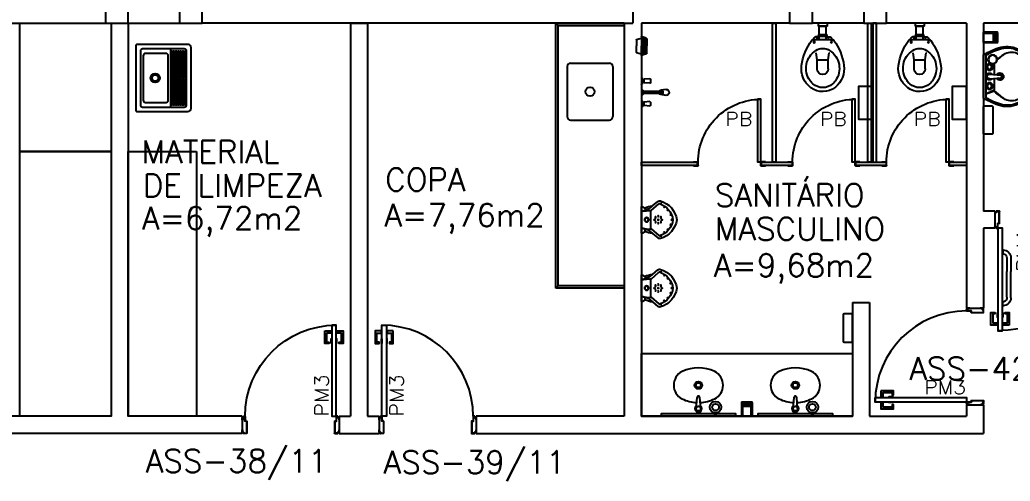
# Model space of a CAD drawing. Header units: millimetres. Extents: x 2046 to 2564, y 885 to 1120.
# Drawn here: x 2264.11 to 2272.79, y 933.68 to 937.73 of the extents above; entities that cross this region are included whole.
import ezdxf

# ---------------------------------------------------------------- set-up
doc = ezdxf.new("R2010")
doc.units = ezdxf.units.MM
doc.header["$LTSCALE"] = 10
for name, color, linetype in [('AR-ALV', 2, 'Continuous'), ('AR-BANCADAS', 1, 'Continuous'), ('AR-DIVISÓRIAS', 2, 'Continuous'), ('AR-ESTC', 3, 'Continuous'), ('AR-LOUCAS', 1, 'Continuous'), ('AR-LOUÇAS', 1, 'Continuous'), ('AR-PEITORIL', 1, 'Continuous'), ('AR-PORTA', 1, 'Continuous'), ('BC- VISTA', 1, 'Continuous'), ('BC-CUBA', 1, 'Continuous'), ('BGR- VISTA', 12, 'Continuous'), ('coz1', 1, 'Continuous'), ('COZ2', 1, 'Continuous'), ('DT-ESQ-PERFIL U-C', 2, 'Continuous'), ('DV- VISTA', 2, 'Continuous'), ('DV-TEXTO', 2, 'Continuous'), ('ENDEREÇO', 2, 'Continuous'), ('maçaneta', 1, 'Continuous'), ('mov', 1, 'Continuous'), ('PM-PERFIL U-C', 2, 'Continuous'), ('PM-PUXADOR-V', 1, 'Continuous'), ('PM-TXT', 2, 'Continuous'), ('pm1', 2, 'Continuous'), ('pm2', 1, 'Continuous'), ('TEXTO', 2, 'Continuous'), ('WC1', 1, 'Continuous'), ('WC2', 1, 'Continuous'), ('WC3', 1, 'Continuous'), ('Área', 2, 'Continuous')]:
    doc.layers.add(name, color=color, linetype=linetype)
doc.styles.add('S12', font='simplex.shx', dxfattribs={"width": 1.1, "height": 0.12})
doc.styles.add('UNB-100', font='simplex.shx', dxfattribs={"height": 0.2})
doc.styles.add('UNB1-100', font='simplex.shx', dxfattribs={"height": 0.2})

# ---------------------------------------------------------------- blocks, each defined once
blk = doc.blocks.new('TLHR-01p')
at = {"layer": 'WC1'}
blk.add_lwpolyline([(-0.117, 0.08), (0.117, 0.08, -0.414214), (0.125, 0.072), (0.125, 0.008, -0.414214), (0.117, 0), (-0.117, 0, -0.414214), (-0.125, 0.008), (-0.125, 0.072, -0.414214)], format="xyb", close=True, dxfattribs=at)
blk = doc.blocks.new('DV4')
at = {"layer": 'DV- VISTA'}
blk.add_lwpolyline([(0.03, 0), (0.03, -1.22), (0, -1.22), (0, 0)], close=True, dxfattribs=at)
at = {"layer": 'DV-TEXTO', "style": 'S12'}
for tag, p, flags in [('ACABAMENTO', (0.3815, -0.3084), 3), ('CANTONEIRA', (0.5815, -0.3084), 3), ('DIVISÓRIA', (-0.0185, -0.3084), 2), ('TAMANHO', (0.1815, -0.3084), 3)]:
    blk.add_attdef(tag, p, '', height=0.12, rotation=90, dxfattribs=dict(at, flags=flags))
blk = doc.blocks.new('SBNT-01p')
at = {"layer": 'WC1', "linetype": 'Continuous', "ltscale": 2.5}
for p, q in [((-0.0581, 0.0418), (-0.0694, 0.0022)), ((-0.0552, 0.044), (0, 0.044)), ((0.0552, 0.044), (0, 0.044)), ((0.0581, 0.0418), (0.0694, 0.0022)), ((-0.0851, -0.006), (-0.0851, -0.004)), ((-0.0811, 0), (-0.0723, 0)), ((-0.0791, -0.012), (0, -0.012)), ((-0.0684, -0.043), (-0.0777, -0.016)), ((-0.0723, 0), (0, 0)), ((-0.0682, -0.0311), (-0.0674, -0.0415)), ((-0.0628, -0.047), (0, -0.047)), ((-0.0607, -0.026), (0, -0.026)), ((0.0723, 0), (0, 0)), ((0.0791, -0.012), (0, -0.012)), ((0.0607, -0.026), (0, -0.026)), ((0.0628, -0.047), (0, -0.047)), ((0.0682, -0.0311), (0.0674, -0.0415)), ((0.0684, -0.043), (0.0777, -0.016)), ((0.0811, 0), (0.0723, 0)), ((0.0851, -0.006), (0.0851, -0.004))]:
    blk.add_line(p, q, dxfattribs=at)
for centre, radius, start, end in [((-0.081, -0.004), 0.00401, 90.14277, 180), ((-0.0723, 0.003), 0.00299, 269.90052, 344.09249), ((-0.0552, 0.041), 0.00301, 90.15512, 164.14809), ((0.0552, 0.041), 0.00301, 15.80184, 89.84353), ((0.0723, 0.003), 0.003, 195.95719, 270.10081), ((-0.0791, -0.006), 0.006, 178.18283, 270.06494), ((-0.0853, -0.0186), 0.008, 19.03324, 63.68855), ((-0.0628, -0.041), 0.00599, 198.91508, 270.04577), ((-0.0642, -0.0307), 0.004, 111.84648, 186.44163), ((-0.0614, -0.041), 0.006, 184.23444, 269.97999), ((-0.0607, -0.0395), 0.0135, 90.13804, 111.90153), ((0.0607, -0.0395), 0.0135, 68.22346, 89.96981), ((0.0614, -0.041), 0.006, 270.01994, 355.70054), ((0.0628, -0.041), 0.00599, 269.95051, 341.05876), ((0.0642, -0.0307), 0.004, 353.51216, 68.14317), ((0.0853, -0.0186), 0.008, 116.31925, 161.03931), ((0.0791, -0.006), 0.006, 269.93506, 1.81717), ((0.081, -0.004), 0.00401, 360, 89.85364)]:
    blk.add_arc(centre, radius, start, end, dxfattribs=at)
at = {"layer": 'WC2', "linetype": 'Continuous', "ltscale": 2.5}
for centre, radius, start, end in [((-0.056, -0.093), 0.05, 76.49719, 101.99206), ((-0.042, -0.0348), 0.00987, 256.36803, 283.73428), ((-0.028, -0.093), 0.05, 76.49729, 103.48195), ((-0.014, -0.0348), 0.00987, 256.36803, 283.73428), ((0.0001, -0.0935), 0.0506, 90.16045, 103.50852), ((-0.0001, -0.0935), 0.0506, 76.53389, 89.88023), ((0.014, -0.0348), 0.00987, 256.36803, 283.73428), ((0.028, -0.093), 0.05, 76.49729, 103.48195), ((0.042, -0.0348), 0.00987, 256.36803, 283.73428), ((0.056, -0.0931), 0.0501, 77.87599, 103.46124)]:
    blk.add_arc(centre, radius, start, end, dxfattribs=at)
blk = doc.blocks.new('PPLR-01p')
at = {"layer": 'WC1'}
blk.add_lwpolyline([(-0.1435, 0.126), (0.1435, 0.126), (0.1435, 0), (-0.1435, 0), (-0.1435, 0.126)], dxfattribs=at)
blk = doc.blocks.new('SBSPRAY-P')
at = {"layer": 'WC1'}
for p, q in [((-0.0444, 0), (0.0444, 0)), ((-0.0469, -0.122), (-0.0469, -0.0025)), ((-0.0376, -0.0025), (-0.0376, -0.122)), ((-0.0376, -0.0861), (0.0376, -0.0861)), ((0.0376, -0.122), (0.0376, -0.0025)), ((0.0376, -0.0025), (0.0376, -0.122)), ((0.0469, -0.122), (0.0469, -0.0025)), ((-0.0444, -0.1245), (0.0444, -0.1245))]:
    blk.add_line(p, q, dxfattribs=at)
for centre, start, end in [((-0.0444, -0.0025), 90, 180), ((0.0444, -0.0025), 0, 90), ((-0.0351, -0.0025), 90, 180), ((0.0351, -0.0025), 0, 90), ((-0.0444, -0.122), 180, 270), ((-0.0351, -0.122), 180, 270), ((0.0351, -0.122), 270, 360), ((0.0444, -0.122), 270, 0)]:
    blk.add_arc(centre, 0.0025, start, end, dxfattribs=at)
at = {"layer": 'WC2'}
for p, q in [((-0.0247, -0.1245), (-0.0247, -0.0861)), ((-0.0096, -0.1161), (-0.0096, -0.0861)), ((0.0096, -0.1161), (0.0096, -0.0861)), ((0.0247, -0.1245), (0.0247, -0.0861)), ((-0.0096, -0.1161), (0.0096, -0.1161))]:
    blk.add_line(p, q, dxfattribs=at)
blk = doc.blocks.new('tq-01p')
at = {"layer": 'coz1'}
blk.add_lwpolyline([(-0.265, -0.485), (0.265, -0.485, 0.414214), (0.295, -0.455), (0.295, -0.01, 0.414214), (0.285, 0), (-0.285, 0, 0.414214), (-0.295, -0.01), (-0.295, -0.455, 0.414214)], format="xyb", close=True, dxfattribs=at)
for points in [[(0.255, -0.2769), (0.255, -0.06, 0.414214), (0.235, -0.04), (-0.235, -0.04, 0.414214), (-0.255, -0.06), (-0.255, -0.2769)], [(-0.255, -0.2784), (-0.255, -0.2965, 0.414214), (-0.245, -0.3065), (-0.2325, -0.3065), (0.231, -0.3065), (0.245, -0.3065, 0.414214), (0.255, -0.2965), (0.255, -0.2784)]]:
    blk.add_lwpolyline(points, format="xyb", dxfattribs=at)
blk.add_circle((0, -0.17), 0.04, dxfattribs=at)
at = {"layer": 'COZ2'}
for p, q in [((-0.2355, -0.3095), (-0.2355, -0.3175)), ((-0.2325, -0.3205), (-0.009, -0.3205)), ((-0.006, -0.3175), (-0.006, -0.3095)), ((0.0045, -0.3095), (0.0045, -0.3175)), ((0.234, -0.3175), (0.234, -0.3095))]:
    blk.add_line(p, q, dxfattribs=at)
for points in [[(-0.195, -0.285), (0.195, -0.285, 0.414214), (0.215, -0.265), (0.215, -0.085, 0.414214), (0.195, -0.065), (-0.195, -0.065, 0.414214), (-0.215, -0.085), (-0.215, -0.265, 0.414214)], [(-0.2325, -0.3405), (-0.009, -0.3405, 0.414214), (-0.006, -0.3375), (-0.006, -0.3295, 0.414214), (-0.009, -0.3265), (-0.2325, -0.3265, 0.414214), (-0.2355, -0.3295), (-0.2355, -0.3375, 0.414214)], [(-0.2325, -0.3605), (-0.009, -0.3605, 0.414214), (-0.006, -0.3575), (-0.006, -0.3495, 0.414214), (-0.009, -0.3465), (-0.2325, -0.3465, 0.414214), (-0.2355, -0.3495), (-0.2355, -0.3575, 0.414214)], [(0.0075, -0.3405), (0.231, -0.3405, 0.414214), (0.234, -0.3375), (0.234, -0.3295, 0.414214), (0.231, -0.3265), (0.0075, -0.3265, 0.414214), (0.0045, -0.3295), (0.0045, -0.3375, 0.414214)], [(0.0075, -0.3605), (0.231, -0.3605, 0.414214), (0.234, -0.3575), (0.234, -0.3495, 0.414214), (0.231, -0.3465), (0.0075, -0.3465, 0.414214), (0.0045, -0.3495), (0.0045, -0.3575, 0.414214)], [(-0.2325, -0.3805), (-0.009, -0.3805, 0.414214), (-0.006, -0.3775), (-0.006, -0.3695, 0.414214), (-0.009, -0.3665), (-0.2325, -0.3665, 0.414214), (-0.2355, -0.3695), (-0.2355, -0.3775, 0.414214)], [(-0.2325, -0.4005), (-0.009, -0.4005, 0.414214), (-0.006, -0.3975), (-0.006, -0.3895, 0.414214), (-0.009, -0.3865), (-0.2325, -0.3865, 0.414214), (-0.2355, -0.3895), (-0.2355, -0.3975, 0.414214)], [(-0.2325, -0.4205), (-0.009, -0.4205, 0.414214), (-0.006, -0.4175), (-0.006, -0.4095, 0.414214), (-0.009, -0.4065), (-0.2325, -0.4065, 0.414214), (-0.2355, -0.4095), (-0.2355, -0.4175, 0.414214)], [(-0.2325, -0.4405), (-0.009, -0.4405, 0.414214), (-0.006, -0.4375), (-0.006, -0.4295, 0.414214), (-0.009, -0.4265), (-0.2325, -0.4265, 0.414214), (-0.2355, -0.4295), (-0.2355, -0.4375, 0.414214)], [(0.0075, -0.3805), (0.231, -0.3805, 0.414214), (0.234, -0.3775), (0.234, -0.3695, 0.414214), (0.231, -0.3665), (0.0075, -0.3665, 0.414214), (0.0045, -0.3695), (0.0045, -0.3775, 0.414214)], [(0.0075, -0.4005), (0.231, -0.4005, 0.414214), (0.234, -0.3975), (0.234, -0.3895, 0.414214), (0.231, -0.3865), (0.0075, -0.3865, 0.414214), (0.0045, -0.3895), (0.0045, -0.3975, 0.414214)], [(0.0075, -0.4205), (0.231, -0.4205, 0.414214), (0.234, -0.4175), (0.234, -0.4095, 0.414214), (0.231, -0.4065), (0.0075, -0.4065, 0.414214), (0.0045, -0.4095), (0.0045, -0.4175, 0.414214)], [(0.0075, -0.4405), (0.231, -0.4405, 0.414214), (0.234, -0.4375), (0.234, -0.4295, 0.414214), (0.231, -0.4265), (0.0075, -0.4265, 0.414214), (0.0045, -0.4295), (0.0045, -0.4375, 0.414214)]]:
    blk.add_lwpolyline(points, format="xyb", close=True, dxfattribs=at)
for points in [[(-0.255, -0.305), (-0.255, -0.425, 0.414214), (-0.235, -0.445)], [(-0.235, -0.445), (0.235, -0.445, 0.414214), (0.255, -0.425), (0.255, -0.305, 0.414214)]]:
    blk.add_lwpolyline(points, format="xyb", dxfattribs=at)
blk.add_lwpolyline([(0.0075, -0.3205), (0.231, -0.3205)], dxfattribs=at)
blk.add_circle((0, -0.17), 0.028, dxfattribs=at)
for centre, start, end in [((-0.2325, -0.3095), 90, 180), ((-0.2325, -0.3175), 180, 270), ((-0.009, -0.3095), 0, 90), ((-0.009, -0.3175), 270, 0), ((0.0075, -0.3095), 90, 180), ((0.0075, -0.3175), 180, 270), ((0.231, -0.3095), 0, 90), ((0.231, -0.3175), 270, 0)]:
    blk.add_arc(centre, 0.003, start, end, dxfattribs=at)
blk = doc.blocks.new('MCTR-01p')
at = {"layer": 'WC1'}
for p, q in [((0.1134, 0), (-0.1134, 0)), ((-0.1169, -0.006), (-0.1028, -0.0318)), ((0.1169, -0.006), (0.1028, -0.0318)), ((-0.1209, -0.0973), (-0.16, -0.1436)), ((0.1209, -0.0973), (0.16, -0.1436))]:
    blk.add_line(p, q, dxfattribs=at)
blk.add_circle((0, -0.0459), 0.019, dxfattribs=at)
for centre, radius, start, end in [((-0.1134, -0.004), 0.00402, 90, 208.69931), ((0.1134, -0.004), 0.00402, 331.30069, 90), ((0.0514, -0.1098), 0.1728, 153.16672, 175.85534), ((-0.0514, -0.1098), 0.1728, 4.14466, 26.83328), ((-0.1408, -0.1598), 0.0251, 139.851, 195.77049), ((0.027, -0.1124), 0.1994, 195.77049, 262.23104), ((-0.027, -0.1124), 0.1994, 277.76896, 344.22951), ((0.1408, -0.1598), 0.0251, 344.22951, 40.149)]:
    blk.add_arc(centre, radius, start, end, dxfattribs=at)
at = {"layer": 'WC2'}
for p, q in [((-0.0801, -0.0849), (-0.1388, -0.1544)), ((-0.0929, -0.0641), (-0.1209, -0.0973)), ((-0.1028, -0.0318), (-0.083, -0.0318)), ((-0.0952, -0.0668), (-0.0769, -0.0144)), ((-0.0769, -0.0144), (-0.0814, -0.0774)), ((0.0773, -0.0817), (-0.0773, -0.0817)), ((0.0769, -0.0144), (0.0814, -0.0774)), ((0.0952, -0.0668), (0.0769, -0.0144)), ((0.0801, -0.0849), (0.1388, -0.1544)), ((0.1028, -0.0318), (0.083, -0.0318)), ((0.0929, -0.0641), (0.1209, -0.0973))]:
    blk.add_line(p, q, dxfattribs=at)
for centre, radius in [((0, -0.0459), 0.0162), ((-0.0307, -0.1466), 0.00453), ((-0.0216, -0.1233), 0.00453), ((-0.0216, -0.17), 0.00453), ((0.0216, -0.1233), 0.00453), ((0.0216, -0.17), 0.00453), ((0.0307, -0.1466), 0.00453), ((-0.1131, -0.1987), 0.00453), ((-0.0873, -0.2281), 0.00453), ((-0.0453, -0.2549), 0.00453), ((0.0453, -0.2549), 0.00453), ((0.0873, -0.2281), 0.00453), ((0.1131, -0.1987), 0.00453)]:
    blk.add_circle(centre, radius, dxfattribs=at)
for centre, radius, start, end in [((-0.0573, -0.018), 0.02, 115.52037, 169.58171), ((0.0573, -0.018), 0.02, 10.41829, 64.47963), ((-0.1424, -0.0223), 0.0647, 319.851, 355.98459), ((-0.0773, -0.0776), 0.00402, 175.98459, 270), ((-0.0719, -0.0937), 0.012, 89.35808, 133.3239), ((0.0719, -0.0937), 0.012, 46.6761, 90.64192), ((0.0773, -0.0776), 0.00402, 270, 4.01541), ((0.1424, -0.0223), 0.0647, 184.01541, 220.149), ((-0.1204, -0.1699), 0.024, 139.851, 200.63237), ((0.024, -0.1042), 0.1746, 198.27233, 262.11406), ((0, -0.1142), 0.00453, 90, 270), ((0, -0.1466), 0.00453, 90, 270), ((0, -0.1142), 0.00453, 270, 90), ((0, -0.1466), 0.00453, 270, 90), ((-0.024, -0.1042), 0.1746, 277.88594, 341.72767), ((0.1204, -0.1699), 0.024, 339.36763, 40.149), ((0, -0.1791), 0.00453, 90, 270), ((0, -0.1791), 0.00453, 270, 90), ((0.0001, -0.2664), 0.00453, 91.78316, 268.21684), ((-0.0001, -0.2664), 0.00453, 271.78316, 88.21684)]:
    blk.add_arc(centre, radius, start, end, dxfattribs=at)
blk = doc.blocks.new('LVTR-01P')
at = {"layer": 'WC1'}
for centre, radius, start, end in [((0.2424, -0.2861), 0.5176, 146.45009, 164.88853), ((-0.2424, -0.2861), 0.5176, 15.11147, 33.54991), ((-0.0544, -0.2059), 0.2102, 164.88853, 261.87462), ((0.0544, -0.2059), 0.2102, 278.12538, 15.11147), ((0, 0.175), 0.595, 261.87462, 270), ((0, 0.175), 0.595, 270, 278.12538)]:
    blk.add_arc(centre, radius, start, end, dxfattribs=at)
at = {"layer": 'WC2'}
for p, q in [((0.189, 0), (-0.189, 0)), ((-0.1869, -0.02), (0.1869, -0.02)), ((-0.0199, -0.0561), (-0.0119, -0.1511)), ((0.0195, -0.0561), (0.0115, -0.1511)), ((-0.112, -0.0924), (-0.0168, -0.0924)), ((0.0165, -0.0924), (0.1161, -0.0924))]:
    blk.add_line(p, q, dxfattribs=at)
for centre, radius in [((-0.15, -0.08), 0.04), ((-0.084, -0.0525), 0.02), ((0.084, -0.0525), 0.02)]:
    blk.add_circle(centre, radius, dxfattribs=at)
for centre, radius, start, end in [((-0.0002, -0.0527), 0.02, 350.37518, 189.62482), ((-0.0909, -0.2449), 0.1233, 139.44029, 252.413), ((4.9199, -4.5336), 6.7189, 138.93408, 139.44029), ((-0.0002, -0.1501), 0.0118, 184.81241, 355.18759), ((0.1161, -0.105), 0.0126, 41.32768, 90), ((-4.9199, -4.5336), 6.7189, 40.55971, 41.32768), ((0.0909, -0.2449), 0.1233, 287.587, 40.55971), ((0, 0.042), 0.4242, 252.413, 270), ((0, 0.042), 0.4242, 270, 287.587)]:
    blk.add_arc(centre, radius, start, end, dxfattribs=at)
at = {"layer": 'WC3'}
for p, q in [((-0.152, -0.02), (-0.152, -0.0401)), ((-0.148, -0.02), (-0.148, -0.0401)), ((-0.148, -0.0276), (-0.1415, -0.0409)), ((-0.148, -0.0335), (-0.1456, -0.0402)), ((0.1518, -0.02), (0.1161, -0.0924)), ((0.1528, -0.02), (0.1256, -0.0967))]:
    blk.add_line(p, q, dxfattribs=at)
for centre, radius in [((-0.15, -0.08), 0.037), ((-0.084, -0.0525), 0.03), ((0.084, -0.0525), 0.03)]:
    blk.add_circle(centre, radius, dxfattribs=at)
for centre, radius, start, end in [((0.2424, -0.2861), 0.505, 148.20722, 165.28172), ((0, -0.0525), 0.03, 308.80431, 231.19569), ((-0.2424, -0.2861), 0.505, 14.71828, 31.79278), ((-0.0531, -0.2084), 0.1995, 165.28172, 262.11494), ((5.2813, -4.0721), 6.7189, 143.96959, 144.44029), ((0, -0.1449), 0.0315, 117.94879, 62.76724), ((0, -0.1449), 0.021, 130.92554, 50.29094), ((0.0531, -0.2084), 0.1995, 277.88506, 14.71828), ((0.1319, -0.1152), 0.0137, 36.16525, 98.27106), ((-5.2813, -4.0721), 6.7189, 35.55971, 36.16525), ((0, 0.175), 0.5866, 262.11494, 270), ((0, 0.175), 0.5866, 270, 277.88506)]:
    blk.add_arc(centre, radius, start, end, dxfattribs=at)
blk = doc.blocks.new('CHVR-01P')
at = {"layer": 'WC1'}
for p, q in [((-0.08, 0.114), (-0.08, 0.086)), ((-0.074, 0.12), (-0.0254, 0.1155)), ((-0.02, 0.1096), (-0.0176, 0.1096)), ((-0.02, 0.0904), (-0.0176, 0.0904)), ((-0.0139, 0.1119), (-0.0077, 0.1257)), ((-0.0139, 0.0881), (-0.0077, 0.0743)), ((-0.0015, 0.129), (-0.0052, 0.1279)), ((-0.2165, 0.0264), (-0.1704, 0.0189)), ((-0.1704, 0.0088), (-0.1537, 0.0088)), ((-0.1537, 0.0088), (-0.0176, 0.0088)), ((-0.074, 0.08), (-0.0254, 0.0845)), ((-0.0176, 0.0088), (-0.0133, 0.0174)), ((-0.0131, 0.0178), (-0.0132, 0.0176)), ((-0.0126, 0.0182), (-0.0088, 0.0206)), ((-0.0088, 0.0222), (-0.0088, 0.0206)), ((-0.0068, 0.0242), (0, 0.0242)), ((-0.0015, 0.071), (-0.0052, 0.0721)), ((-0.2165, -0.0264), (-0.1704, -0.0189)), ((-0.1704, -0.0088), (-0.1537, -0.0088)), ((-0.1537, -0.0088), (-0.0176, -0.0088)), ((-0.08, -0.086), (-0.08, -0.114)), ((-0.074, -0.08), (-0.0254, -0.0845)), ((-0.0176, -0.0088), (-0.0133, -0.0174)), ((-0.0139, -0.0881), (-0.0077, -0.0743)), ((-0.0131, -0.0178), (-0.0132, -0.0176)), ((-0.0126, -0.0182), (-0.0088, -0.0206)), ((-0.0088, -0.0206), (-0.0088, -0.0222)), ((-0.0068, -0.0242), (0, -0.0242)), ((-0.0015, -0.071), (-0.0052, -0.0721)), ((-0.074, -0.12), (-0.0254, -0.1155)), ((-0.02, -0.0904), (-0.0176, -0.0904)), ((-0.02, -0.1096), (-0.0176, -0.1096)), ((-0.0139, -0.1119), (-0.0077, -0.1257)), ((-0.0015, -0.129), (-0.0052, -0.1279))]:
    blk.add_line(p, q, dxfattribs=at)
for centre, radius, start, end in [((-0.074, 0.114), 0.006, 90, 180), ((-0.026, 0.1096), 0.006, 0, 84.40066), ((-0.026, 0.0904), 0.006, 275.59934, 0), ((-0.0176, 0.1136), 0.004, 270, 335.61273), ((-0.0176, 0.0864), 0.004, 24.38727, 90), ((-0.004, 0.1241), 0.004, 107.53034, 155.61273), ((-0.001, 0.1282), 0.001, 0, 122.00538), ((-0.2165, 0), 0.0264, 90, 270), ((-0.1704, 0), 0.0189, 90, 270), ((-0.1704, 0), 0.0088, 90, 270), ((-0.1704, 0), 0.0189, 27.71775, 90), ((-0.074, 0.086), 0.006, 180, 270), ((-0.0115, 0.0165), 0.002, 122.78059, 153.43495), ((-0.0068, 0.0222), 0.002, 90, 180), ((-0.004, 0.0759), 0.004, 204.38727, 252.46966), ((-0.001, 0.0718), 0.001, 237.99462, 0), ((0, 0.07), 0.000002, 180, 270), ((-0.1704, 0), 0.0189, 270, 332.28225), ((-0.074, -0.086), 0.006, 90, 180), ((-0.026, -0.0904), 0.006, 0, 84.40066), ((-0.0115, -0.0165), 0.002, 206.56505, 237.21941), ((-0.0068, -0.0222), 0.002, 180, 270), ((-0.004, -0.0759), 0.004, 107.53034, 155.61273), ((-0.001, -0.0718), 0.001, 0, 122.00538), ((-0.074, -0.114), 0.006, 180, 270), ((-0.026, -0.1096), 0.006, 275.59934, 0), ((-0.0176, -0.0864), 0.004, 270, 335.61273), ((-0.0176, -0.1136), 0.004, 24.38727, 90), ((-0.004, -0.1241), 0.004, 204.38727, 252.46966), ((-0.001, -0.1282), 0.001, 237.99462, 0), ((0, -0.13), 0.000002, 180, 270)]:
    blk.add_arc(centre, radius, start, end, dxfattribs=at)
at = {"layer": 'WC2'}
for p, q in [((-0.02, 0.1096), (-0.02, 0.0904)), ((-0.0077, 0.1257), (-0.0077, 0.0743)), ((-0.0176, 0.0088), (-0.0176, -0.0088)), ((-0.0077, -0.0743), (-0.0077, -0.1257)), ((-0.02, -0.0904), (-0.02, -0.1096))]:
    blk.add_line(p, q, dxfattribs=at)
for centre, radius, start, end in [((-0.1704, 0), 0.0132, 41.81031, 318.18969), ((-0.1031, 0), 0.0088, 90, 270)]:
    blk.add_arc(centre, radius, start, end, dxfattribs=at)
blk = doc.blocks.new('BCP09')
at = {"layer": 'BC- VISTA'}
blk.add_lwpolyline([(0.8, 0), (0.8, -1.125), (0, -1.125), (0, 0)], close=True, dxfattribs=at)
blk = doc.blocks.new('BCP17')
at = {"layer": 'BC- VISTA'}
blk.add_lwpolyline([(0.8, 0), (0.8, -2.325), (0, -2.325), (0, 0)], close=True, dxfattribs=at)
blk = doc.blocks.new('CUBAbnc-01P')
at = {"layer": 'coz1'}
for p, q in [((-0.25, -0.4705), (-0.25, -0.1305)), ((-0.22, -0.1005), (0.22, -0.1005)), ((0.25, -0.4705), (0.25, -0.1305)), ((-0.22, -0.5005), (0.22, -0.5005))]:
    blk.add_line(p, q, dxfattribs=at)
blk.add_circle((0, -0.3005), 0.04, dxfattribs=at)
for centre, start, end in [((-0.22, -0.1305), 90, 180), ((0.22, -0.1305), 0, 90), ((-0.22, -0.4705), 180, 270), ((0.22, -0.4705), 270, 0)]:
    blk.add_arc(centre, 0.03, start, end, dxfattribs=at)
blk = doc.blocks.new('BGR3')
at = {"layer": 'BGR- VISTA'}
for p, q in [((0, 2.305), (0.58, 2.305)), ((0.58, 2.305), (0.6, 2.325)), ((0.58, 2.305), (0.58, 0.02)), ((0.58, 0.02), (0, 0.02)), ((0.6, 0), (0.58, 0.02))]:
    blk.add_line(p, q, dxfattribs=at)
blk.add_lwpolyline([(0.6, 2.325), (0.6, 0), (0, 0), (0, 2.325)], close=True, dxfattribs=at)
at = {"layer": 'BC-CUBA', "rotation": 89.99999999999999}
blk.add_blockref('CUBAbnc-01P', (0, 0.6), dxfattribs=at)
blk = doc.blocks.new('BGR4')
at = {"layer": 'BC- VISTA'}
blk.add_lwpolyline([(0, 2.325), (0, 0), (-0.6, 0), (-0.6, 2.325)], close=True, dxfattribs=at)
blk = doc.blocks.new('CUBA-01P')
at = {"layer": 'WC1'}
blk.add_circle((-0.15, -0.08), 0.05, dxfattribs=at)
for centre, radius, start, end in [((-0.0831, -0.273), 0.1336, 116.40535, 243.59465), ((0, -0.4404), 0.3205, 92.82256, 116.40535), ((0, -0.4404), 0.3205, 63.59465, 87.24236), ((0.0831, -0.273), 0.1336, 296.40535, 63.59465), ((0, -0.1056), 0.3205, 243.59465, 296.40535)]:
    blk.add_arc(centre, radius, start, end, dxfattribs=at)
at = {"layer": 'WC2'}
for p, q in [((-0.1548, 0), (-0.1548, -0.0303)), ((-0.1448, 0), (-0.1448, -0.0303)), ((-0.02, -0.068), (-0.0118, -0.1652)), ((0.02, -0.068), (0.0118, -0.1652))]:
    blk.add_line(p, q, dxfattribs=at)
for centre, radius in [((-0.15, -0.08), 0.03), ((0, -0.068), 0.02), ((0, -0.273), 0.033), ((0, -0.273), 0.0212)]:
    blk.add_circle(centre, radius, dxfattribs=at)
for centre, radius, start, end in [((0.0002, -0.0678), 0.03, 306.40129, 232.67059), ((0.0002, -0.1652), 0.012, 180, 10.12053)]:
    blk.add_arc(centre, radius, start, end, dxfattribs=at)
blk = doc.blocks.new('BGR2')
at = {"layer": 'BGR- VISTA'}
blk.add_lwpolyline([(0, 0.55), (1.85, 0.55), (1.85, 0), (0, 0)], close=True, dxfattribs=at)
at = {"layer": 'BC-CUBA', "rotation": 180}
for p in [(0.5, 0), (1.35, 0)]:
    blk.add_blockref('CUBA-01P', p, dxfattribs=at)
blk = doc.blocks.new('DV3')
at = {"layer": 'DV- VISTA'}
blk.add_lwpolyline([(0.03, 0), (0.03, -0.15), (0, -0.15), (0, 0)], close=True, dxfattribs=at)
at = {"layer": 'DV-TEXTO', "style": 'S12'}
for tag, p, flags in [('ACABAMENTO', (0.3798, -0.2006), 3), ('CANTONEIRA', (0.5798, -0.2006), 3), ('DIVISÓRIA', (-0.0202, -0.2006), 2), ('TAMANHO', (0.1798, -0.2006), 3)]:
    blk.add_attdef(tag, p, '', height=0.12, rotation=90, dxfattribs=dict(at, flags=flags))
blk = doc.blocks.new('DV9')
at = {"layer": 'DV- VISTA'}
blk.add_lwpolyline([(0.27, -0.03), (0, -0.03), (0, 0), (0.27, 0)], close=True, dxfattribs=at)
at = {"layer": 'DV-TEXTO', "style": 'S12'}
for tag, p, flags in [('DIVISÓRIA', (0.0161, 0.0342), 2), ('TAMANHO', (0.0161, -0.1658), 3), ('ACABAMENTO', (0.0161, -0.3658), 3), ('CANTONEIRA', (0.0161, -0.5658), 3)]:
    blk.add_attdef(tag, p, '', height=0.12, dxfattribs=dict(at, flags=flags))
blk = doc.blocks.new('DV2')
at = {"layer": 'DV- VISTA'}
blk.add_lwpolyline([(0.03, 0), (0.03, -0.49), (0, -0.49), (0, 0)], close=True, dxfattribs=at)
at = {"layer": 'DV-TEXTO', "style": 'S12'}
for tag, p, flags in [('ACABAMENTO', (0.5766, -0.4766), 3), ('CANTONEIRA', (0.7766, -0.4766), 3), ('DIVISÓRIA', (0.1766, -0.4766), 2), ('TAMANHO', (0.3766, -0.4766), 3)]:
    blk.add_attdef(tag, p, '', height=0.12, rotation=90, dxfattribs=dict(at, flags=flags))
blk = doc.blocks.new('pb55-gr-01p')
at = {"layer": 'mov'}
blk.add_arc((0.0015, 0.0172), 0.55, 359.7335, 90, dxfattribs=at)
at = {"layer": 'pm1'}
blk.add_lwpolyline([(0.0315, 0.5673), (0.0315, 0.0172), (0.0015, 0.0172), (0.0015, 0.5673)], close=True, dxfattribs=at)
at = {"layer": 'pm2'}
for p, q in [((-0.0385, 0.0172), (-0.0008, 0.0172)), ((-0.0385, 0.0158), (-0.0385, 0.0172)), ((-0.0008, 0.0158), (-0.0385, 0.0158)), ((0, 0.015), (0, -0.015)), ((0.0015, -0.0152), (0.0015, 0.015)), ((0.5515, -0.0152), (0.5515, 0.015)), ((0.553, 0.015), (0.553, -0.015)), ((0.5915, 0.0172), (0.5537, 0.0172)), ((0.5537, 0.0158), (0.5915, 0.0158)), ((0.5915, 0.0158), (0.5915, 0.0172)), ((-0.001, -0.016), (-0.0385, -0.016)), ((-0.0385, -0.0175), (-0.0385, -0.016)), ((-0.0385, -0.0175), (-0.0008, -0.0175)), ((0.5915, -0.0175), (0.5537, -0.0175)), ((0.554, -0.016), (0.5915, -0.016)), ((0.5915, -0.0175), (0.5915, -0.016))]:
    blk.add_line(p, q, dxfattribs=at)
for centre, radius, start, end in [((-0.0008, 0.015), 0.00225, 0, 90), ((-0.0008, 0.015), 0.00075, 0, 90), ((0.5537, 0.015), 0.00225, 90, 180), ((0.5537, 0.015), 0.00075, 90, 180), ((-0.001, -0.015), 0.001, 270, 0), ((-0.0008, -0.0152), 0.00225, 270, 0), ((0.5537, -0.0152), 0.00225, 180, 270), ((0.554, -0.015), 0.001, 180, 270)]:
    blk.add_arc(centre, radius, start, end, dxfattribs=at)
at = {"layer": 'PM-TXT', "style": 'S12', "width": 1.1}
blk.add_attdef('PM', (0.0929, 0.3347), '', height=0.12, dxfattribs=at)
at = {"layer": 'PM-TXT', "style": 'S12', "width": 1.1, "flags": 1}
for tag, p in [('LARGURA', (0.0929, 0.1347)), ('GRANITO', (0.0929, -0.0653)), ('VISOR', (0.0929, -0.2653)), ('FERRAGEM', (0.0929, -0.4653))]:
    blk.add_attdef(tag, p, '', height=0.12, dxfattribs=at)
blk = doc.blocks.new('BACI-01P')
at = {"layer": 'WC1'}
for p, q in [((0.146, 0.0857), (0.146, 0.0887)), ((0.1191, 0.03), (0.1139, 0.03)), ((0.1139, 0.0298), (0.1139, -0.0298)), ((0.1191, 0.03), (0.1191, 0.0624)), ((0.1191, -0.03), (0.1139, -0.03)), ((0.1191, -0.03), (0.1191, -0.0624)), ((0.146, -0.0857), (0.146, -0.0887))]:
    blk.add_line(p, q, dxfattribs=at)
for centre, radius, start, end in [((0.4364, -0.2936), 0.4837, 97.68046, 126.34544), ((0.3996, -0.0205), 0.2081, 36.88811, 97.68046), ((0.1551, 0.0887), 0.00909, 126.33581, 180), ((0.4268, 0), 0.174, 320.47667, 36.88811), ((0.1282, 0.0624), 0.00909, 126.16044, 180), ((0.4044, -0.3155), 0.4771, 122.78184, 126.16044), ((0.1282, -0.0624), 0.00909, 180, 233.83956), ((0.4044, 0.3155), 0.4771, 233.83956, 237.21816), ((0.1551, -0.0887), 0.00909, 180, 238.98254), ((0.4364, 0.2936), 0.4837, 233.75773, 262.31954), ((0.3996, 0.0205), 0.2081, 262.31954, 320.89786)]:
    blk.add_arc(centre, radius, start, end, dxfattribs=at)
at = {"layer": 'WC2'}
for p, q in [((0, 0.04), (0.023, 0.04)), ((0.025, 0.035), (0.025, 0.038)), ((0.025, -0.035), (0.025, 0.035)), ((0.025, 0.035), (0.028, 0.035)), ((0.03, -0.033), (0.03, 0.033)), ((0.1, 0.03), (0.03, 0.03)), ((0.1, 0.0298), (0.1, -0.0298)), ((0.146, -0.0857), (0.146, 0.0857)), ((0, -0.04), (0.023, -0.04)), ((0.025, -0.038), (0.025, -0.035)), ((0.025, -0.035), (0.028, -0.035)), ((0.1, -0.03), (0.03, -0.03))]:
    blk.add_line(p, q, dxfattribs=at)
for centre, radius, start, end in [((0.3966, -0.0404), 0.1866, 54.25145, 147.32014), ((0.4126, -0.0182), 0.1592, 41.32993, 54.25145), ((0.4333, 0), 0.1317, 0, 41.32993), ((0.023, 0.038), 0.002, 0, 90), ((0.028, 0.033), 0.002, 0, 90), ((0.107, 0.0298), 0.00697, 0, 180), ((0.3335, 0), 0.1117, 147.32014, 180), ((0.3335, 0), 0.1117, 180, 212.67986), ((0.4333, 0), 0.1317, 318.67007, 0), ((0.023, -0.038), 0.002, 270, 0), ((0.028, -0.033), 0.002, 270, 0), ((0.107, -0.0298), 0.00697, 180, 0), ((0.3966, 0.0404), 0.1866, 212.67986, 305.74855), ((0.4126, 0.0182), 0.1592, 305.74855, 318.67007)]:
    blk.add_arc(centre, radius, start, end, dxfattribs=at)
at = {"layer": 'WC3'}
for p, q in [((0.146, 0.0497), (0.1191, 0.0497)), ((0.146, 0.03), (0.1191, 0.03)), ((0.261, 0.0562), (0.2593, 0.0585)), ((0.3229, 0.0486), (0.261, 0.0562)), ((0.3229, 0.0486), (0.3229, -0.0486)), ((0.4015, 0.0486), (0.3229, 0.0486)), ((0.146, -0.03), (0.1191, -0.03)), ((0.146, -0.0497), (0.1191, -0.0497)), ((0.261, -0.0562), (0.2593, -0.0585)), ((0.3229, -0.0486), (0.261, -0.0562)), ((0.4015, -0.0486), (0.3229, -0.0486))]:
    blk.add_line(p, q, dxfattribs=at)
for centre in [(0.1641, 0.075), (0.1641, -0.075)]:
    blk.add_circle(centre, 0.00682, dxfattribs=at)
blk.add_arc((0.4015, 0), 0.0486, 270, 90, dxfattribs=at)
blk = doc.blocks.new('PM3')
at = {"layer": 'maçaneta'}
for points in [[(0.02, 0.825), (-0.035, 0.825), (-0.035, 0.715), (0, 0.715), (0, 0.725), (-0.02, 0.725), (-0.02, 0.8035, -0.414214), (-0.0185, 0.805), (0.02, 0.805)], [(0.125, 0.825), (0.07, 0.825), (0.07, 0.805), (0.1085, 0.805, -0.414214), (0.11, 0.8035), (0.11, 0.725), (0.09, 0.725), (0.09, 0.715), (0.125, 0.715)]]:
    blk.add_lwpolyline(points, format="xyb", close=True, dxfattribs=at)
for points in [[(0.02, 0.715), (0.02, 0.755), (0.025, 0.755), (0.025, 0.715)], [(0.07, 0.715), (0.07, 0.755), (0.065, 0.755), (0.065, 0.715)]]:
    blk.add_lwpolyline(points, close=True, dxfattribs=at)
at = {"layer": 'mov'}
blk.add_arc((0.025, 0.075), 0.8, 0, 90, dxfattribs=at)
at = {"layer": 'PM-PERFIL U-C'}
for p, q in [((0, 0.045), (0, 0.0635)), ((0.002, 0.045), (0, 0.045)), ((0.0015, 0.065), (0.01, 0.065)), ((0.002, 0.063), (0.002, 0.045)), ((0.0105, 0.063), (0.002, 0.063)), ((0.01, 0.065), (0.01, 0.0735)), ((0.0115, 0.075), (0.0235, 0.075)), ((0.012, 0.073), (0.012, 0.0645)), ((0.023, 0.073), (0.012, 0.073)), ((0.023, 0.0335), (0.023, 0.073)), ((0.038, 0.032), (0.0245, 0.032)), ((0.025, 0.0735), (0.025, 0.034)), ((0.0385, 0.034), (0.025, 0.034)), ((0.038, 0.032), (0.038, -0.073)), ((0.04, 0.0325), (0.04, -0.0735)), ((0.81, 0.0325), (0.81, -0.0735)), ((0.8115, 0.034), (0.825, 0.034)), ((0.812, 0.032), (0.8255, 0.032)), ((0.812, 0.032), (0.812, -0.073)), ((0.825, 0.0735), (0.825, 0.034)), ((0.8385, 0.075), (0.8265, 0.075)), ((0.827, 0.073), (0.838, 0.073)), ((0.827, 0.0335), (0.827, 0.073)), ((0.838, 0.073), (0.838, 0.0645)), ((0.8395, 0.063), (0.848, 0.063)), ((0.84, 0.065), (0.84, 0.0735)), ((0.8485, 0.065), (0.84, 0.065)), ((0.848, 0.063), (0.848, 0.045)), ((0.848, 0.045), (0.85, 0.045)), ((0.85, 0.045), (0.85, 0.0635)), ((0, -0.045), (0.002, -0.045)), ((0, -0.0635), (0, -0.045)), ((0.01, -0.065), (0.0015, -0.065)), ((0.002, -0.045), (0.002, -0.063)), ((0.002, -0.063), (0.0105, -0.063)), ((0.01, -0.0735), (0.01, -0.065)), ((0.0385, -0.075), (0.0115, -0.075)), ((0.012, -0.0645), (0.012, -0.073)), ((0.012, -0.073), (0.038, -0.073)), ((0.8115, -0.075), (0.8385, -0.075)), ((0.838, -0.073), (0.812, -0.073)), ((0.838, -0.0645), (0.838, -0.073)), ((0.848, -0.063), (0.8395, -0.063)), ((0.84, -0.0735), (0.84, -0.065)), ((0.84, -0.065), (0.8485, -0.065)), ((0.85, -0.045), (0.848, -0.045)), ((0.848, -0.045), (0.848, -0.063)), ((0.85, -0.0635), (0.85, -0.045))]:
    blk.add_line(p, q, dxfattribs=at)
for centre, start, end in [((0.0015, 0.0635), 90, 180), ((0.0115, 0.0735), 90, 180), ((0.0105, 0.0645), 270, 0), ((0.0245, 0.0335), 180, 270), ((0.0235, 0.0735), 360, 90), ((0.0385, 0.0325), 0, 90), ((0.8115, 0.0325), 90, 180), ((0.8265, 0.0735), 90, 180), ((0.8255, 0.0335), 270, 0), ((0.8395, 0.0645), 180, 270), ((0.8385, 0.0735), 0, 90), ((0.8485, 0.0635), 0, 90), ((0.0015, -0.0635), 180, 270), ((0.0115, -0.0735), 180, 270), ((0.0105, -0.0645), 0, 90), ((0.0385, -0.0735), 269.93864, 0), ((0.8115, -0.0735), 180, 270.06136), ((0.8395, -0.0645), 90, 180), ((0.8385, -0.0735), 270, 0), ((0.8485, -0.0635), 270, 0)]:
    blk.add_arc(centre, 0.0015, start, end, dxfattribs=at)
at = {"layer": 'pm1'}
blk.add_lwpolyline([(0.065, 0.875), (0.065, 0.075), (0.025, 0.075), (0.025, 0.875)], close=True, dxfattribs=at)
at = {"layer": 'PM-TXT', "style": 'S12', "width": 1.1}
blk.add_attdef('PM', (0.214, 0.075), '', height=0.12, rotation=90, dxfattribs=at)
blk = doc.blocks.new('marco-d')
at = {"layer": 'DT-ESQ-PERFIL U-C'}
for p, q in [((-0.0135, 0), (-0.0015, 0)), ((-0.025, -0.03), (-0.025, -0.0115)), ((-0.023, -0.03), (-0.025, -0.03)), ((-0.0235, -0.01), (-0.015, -0.01)), ((-0.0145, -0.012), (-0.023, -0.012)), ((-0.023, -0.012), (-0.023, -0.03)), ((-0.015, -0.01), (-0.015, -0.0015)), ((-0.002, -0.002), (-0.013, -0.002)), ((-0.013, -0.002), (-0.013, -0.0105)), ((-0.002, -0.0415), (-0.002, -0.002)), ((0.013, -0.043), (-0.0005, -0.043)), ((0, -0.0015), (0, -0.041)), ((0.0135, -0.041), (0, -0.041)), ((0.013, -0.043), (0.013, -0.148)), ((0.015, -0.0425), (0.015, -0.1485)), ((-0.025, -0.1385), (-0.025, -0.12)), ((-0.025, -0.12), (-0.023, -0.12)), ((-0.015, -0.14), (-0.0235, -0.14)), ((-0.023, -0.12), (-0.023, -0.138)), ((-0.023, -0.138), (-0.0145, -0.138)), ((-0.015, -0.1485), (-0.015, -0.14)), ((0.0135, -0.15), (-0.0135, -0.15)), ((-0.013, -0.1395), (-0.013, -0.148)), ((-0.013, -0.148), (0.013, -0.148))]:
    blk.add_line(p, q, dxfattribs=at)
for centre, start, end in [((-0.0135, -0.0015), 90, 180), ((-0.0015, -0.0015), 360, 90), ((-0.0235, -0.0115), 90, 180), ((-0.0145, -0.0105), 270, 0), ((-0.0005, -0.0415), 180, 270), ((0.0135, -0.0425), 0, 90), ((-0.0235, -0.1385), 180, 270), ((-0.0135, -0.1485), 180, 270), ((-0.0145, -0.1395), 0, 90), ((0.0135, -0.1485), 269.93864, 0)]:
    blk.add_arc(centre, 0.0015, start, end, dxfattribs=at)
blk = doc.blocks.new('marco-e')
at = {"layer": 'DT-ESQ-PERFIL U-C'}
for p, q in [((-0.015, -0.0425), (-0.015, -0.1485)), ((-0.0135, -0.041), (0, -0.041)), ((-0.013, -0.043), (0.0005, -0.043)), ((-0.013, -0.043), (-0.013, -0.148)), ((0, -0.0015), (0, -0.041)), ((0.0135, 0), (0.0015, 0)), ((0.002, -0.0415), (0.002, -0.002)), ((0.002, -0.002), (0.013, -0.002)), ((0.013, -0.002), (0.013, -0.0105)), ((0.0145, -0.012), (0.023, -0.012)), ((0.015, -0.01), (0.015, -0.0015)), ((0.0235, -0.01), (0.015, -0.01)), ((0.023, -0.012), (0.023, -0.03)), ((0.023, -0.03), (0.025, -0.03)), ((0.025, -0.03), (0.025, -0.0115)), ((-0.0135, -0.15), (0.0135, -0.15)), ((0.013, -0.148), (-0.013, -0.148)), ((0.013, -0.1395), (0.013, -0.148)), ((0.023, -0.138), (0.0145, -0.138)), ((0.015, -0.14), (0.0235, -0.14)), ((0.015, -0.1485), (0.015, -0.14)), ((0.025, -0.12), (0.023, -0.12)), ((0.023, -0.12), (0.023, -0.138)), ((0.025, -0.1385), (0.025, -0.12))]:
    blk.add_line(p, q, dxfattribs=at)
for centre, start, end in [((-0.0135, -0.0425), 90, 180), ((0.0015, -0.0015), 90, 180), ((0.0005, -0.0415), 270, 0), ((0.0145, -0.0105), 180, 270), ((0.0135, -0.0015), 0, 90), ((0.0235, -0.0115), 0, 90), ((-0.0135, -0.1485), 180, 270.06136), ((0.0145, -0.1395), 90, 180), ((0.0135, -0.1485), 270, 0), ((0.0235, -0.1385), 270, 0)]:
    blk.add_arc(centre, 0.0015, start, end, dxfattribs=at)
blk = doc.blocks.new('PM4')
at = {"layer": 'maçaneta'}
for points in [[(0.02, 1), (-0.035, 1), (-0.035, 0.89), (0, 0.89), (0, 0.9), (-0.02, 0.9), (-0.02, 0.9785, -0.414214), (-0.0185, 0.98), (0.02, 0.98)], [(0.125, 1), (0.07, 1), (0.07, 0.98), (0.1085, 0.98, -0.414214), (0.11, 0.9785), (0.11, 0.9), (0.09, 0.9), (0.09, 0.89), (0.125, 0.89)]]:
    blk.add_lwpolyline(points, format="xyb", close=True, dxfattribs=at)
for points in [[(0.02, 0.89), (0.02, 0.93), (0.025, 0.93), (0.025, 0.89)], [(0.07, 0.89), (0.07, 0.93), (0.065, 0.93), (0.065, 0.89)]]:
    blk.add_lwpolyline(points, close=True, dxfattribs=at)
at = {"layer": 'mov'}
blk.add_arc((0.025, 0.15), 0.9, 0, 90, dxfattribs=at)
at = {"layer": 'PM-PUXADOR-V'}
for p, q in [((0.105, 0.755), (0.105, 0.53)), ((0.14, 0.76), (0.14, 0.755)), ((0.14, 0.755), (0.14, 0.53)), ((0.105, 0.415), (0.105, 0.53)), ((0.14, 0.415), (0.14, 0.53)), ((0.105, 0.41), (0.105, 0.415)), ((0.14, 0.41), (0.14, 0.415))]:
    blk.add_line(p, q, dxfattribs=at)
for points in [[(0.065, 0.835), (0.07, 0.835), (0.07, 0.79), (0.065, 0.79)], [(0.065, 0.335), (0.07, 0.335), (0.07, 0.38), (0.065, 0.38)]]:
    blk.add_lwpolyline(points, close=True, dxfattribs=at)
blk.add_lwpolyline([(0.105, 0.755), (0.105, 0.76, 0.414214), (0.07, 0.795)], format="xyb", dxfattribs=at)
for centre, radius, start, end in [((0.07, 0.76), 0.07, 0, 90), ((0.07, 0.41), 0.035, 270, 0), ((0.07, 0.41), 0.07, 270, 0)]:
    blk.add_arc(centre, radius, start, end, dxfattribs=at)
at = {"layer": 'pm2'}
blk.add_lwpolyline([(0.065, 1.05), (0.065, 0.15), (0.025, 0.15), (0.025, 1.05)], close=True, dxfattribs=at)
at = {"layer": 'pm1'}
for name, p in [('marco-d', (0.025, 0.15)), ('marco-e', (0.925, 0.15))]:
    blk.add_blockref(name, p, dxfattribs=at)
at = {"layer": 'PM-TXT', "style": 'S12', "width": 1.1}
blk.add_attdef('PM', (0.3126, 0.1545), '', height=0.12, rotation=90, dxfattribs=at)

msp = doc.modelspace()

# ---------------------------------------------------------------- linework, layer by layer
at = {"layer": 'AR-ALV'}
for p, q in [((2269.4859, 937.9024), (2269.4859, 937.7024)), ((2264.9109, 937.7024), (2264.9109, 934.2524)), ((2264.9109, 937.7024), (2265.5109, 937.7024)), ((2265.0609, 937.7024), (2265.0609, 934.2524)), ((2267.0109, 937.7024), (2267.0109, 934.2524)), ((2267.0109, 937.7024), (2267.1609, 937.7024)), ((2267.1609, 937.7024), (2267.1609, 934.2524)), ((2269.4109, 937.7024), (2269.4109, 934.2524)), ((2269.4109, 937.7024), (2269.4859, 937.7024)), ((2269.5609, 937.7024), (2269.5609, 934.2524)), ((2270.8609, 937.7024), (2269.5609, 937.7024)), ((2271.5109, 937.7024), (2271.0609, 937.7024)), ((2272.4109, 937.7024), (2271.7109, 937.7024)), ((2272.4109, 937.7024), (2272.4109, 935.2024)), ((2272.5609, 937.7024), (2272.5609, 936.0524)), ((2274.8109, 937.7024), (2272.5609, 937.7024)), ((2272.6609, 936.0524), (2272.5609, 936.0524)), ((2272.6609, 936.0524), (2272.6609, 935.9024)), ((2272.6609, 935.9024), (2272.5609, 935.9024)), ((2272.5609, 935.9024), (2272.5609, 935.2024)), ((2271.4109, 935.2524), (2271.5609, 935.2524)), ((2271.4109, 935.2524), (2271.4109, 934.2524)), ((2271.5609, 935.2524), (2271.5609, 934.2524)), ((2272.4109, 935.2024), (2272.5609, 935.2024)), ((2272.4109, 934.3524), (2272.5609, 934.3524)), ((2272.4109, 934.3524), (2272.4109, 934.2524)), ((2272.5609, 934.3524), (2272.5609, 934.1024)), ((2264.9109, 934.2524), (2263.4859, 934.2524)), ((2266.0609, 934.2524), (2265.0609, 934.2524)), ((2266.0609, 934.2524), (2266.0609, 934.1024)), ((2266.9109, 934.2524), (2266.9109, 934.1024)), ((2266.9109, 934.2524), (2267.0109, 934.2524)), ((2267.1609, 934.2524), (2267.2609, 934.2524)), ((2267.2609, 934.2524), (2267.2609, 934.1024)), ((2268.1109, 934.2524), (2268.1109, 934.1024)), ((2269.4109, 934.2524), (2268.1109, 934.2524)), ((2269.5609, 934.2524), (2271.4109, 934.2524)), ((2271.5609, 934.2524), (2272.4109, 934.2524)), ((2266.0609, 934.1024), (2263.4859, 934.1024)), ((2266.9109, 934.1024), (2267.2609, 934.1024)), ((2268.1109, 934.1024), (2272.5609, 934.1024))]:
    msp.add_line(p, q, dxfattribs=at)
at = {"layer": 'AR-ESTC'}
for points in [[(2264.8609, 938.3024), (2264.8609, 937.7024), (2265.0609, 937.7024), (2265.0609, 938.3024)], [(2265.5109, 938.3024), (2265.5109, 937.7024), (2265.7109, 937.7024), (2265.7109, 938.3024)], [(2270.8609, 938.3024), (2270.8609, 937.7024), (2271.0609, 937.7024), (2271.0609, 938.3024)], [(2271.5109, 938.3024), (2271.5109, 937.7024), (2271.7109, 937.7024), (2271.7109, 938.3024)]]:
    msp.add_lwpolyline(points, close=True, dxfattribs=at)
at = {"layer": 'AR-PEITORIL'}
for p, q in [((2259.7109, 937.7024), (2264.8609, 937.7024)), ((2269.4109, 937.7024), (2265.7109, 937.7024))]:
    msp.add_line(p, q, dxfattribs=at)
at = {"layer": 'WC2'}
for points in [[(2270.3859, 934.2524), (2269.7359, 934.2524), (2269.7359, 934.2774), (2270.3859, 934.2774)], [(2271.2359, 934.2524), (2270.5859, 934.2524), (2270.5859, 934.2774), (2271.2359, 934.2774)]]:
    msp.add_lwpolyline(points, close=True, dxfattribs=at)

# ---------------------------------------------------------------- block references
at = {"layer": 'AR-BANCADAS'}
for name, p in [('BCP09', (2264.1109, 937.7024)), ('BCP17', (2264.1109, 936.5774))]:
    msp.add_blockref(name, p, dxfattribs=at)
at = {"layer": 'AR-DIVISÓRIAS'}
for name, p in [('DV4', (2270.7107, 937.7024)), ('DV4', (2271.5457, 937.7024)), ('DV9', (2270.6147, 936.4824)), ('DV9', (2271.4377, 936.4824))]:
    msp.add_blockref(name, p, dxfattribs=at)
at = {"layer": 'AR-DIVISÓRIAS', "extrusion": (0, 0, -1), "zscale": -1}
msp.add_blockref('DV4', (-2271.6209, 937.7024), dxfattribs=at)
at = {"layer": 'AR-DIVISÓRIAS', "rotation": 270}
for name, p in [('DV2', (2270.0507, 936.4824)), ('DV3', (2272.4107, 936.4824))]:
    msp.add_blockref(name, p, dxfattribs=at)
at = {"layer": 'AR-LOUCAS', "extrusion": (0, 0, -1), "zscale": -1}
for name, p, rotation in [('SBNT-01p', (-2269.5609, 937.5024), 270), ('PPLR-01p', (-2271.4649, 937.0024), 90), ('PPLR-01p', (-2272.2849, 937.0024), 90), ('TLHR-01p', (-2271.4109, 935.0274), 270)]:
    msp.add_blockref(name, p, dxfattribs=dict(at, rotation=rotation))
at = {"layer": 'AR-LOUCAS'}
for name, p, rotation in [('SBSPRAY-P', (2272.5609, 937.5774), 90), ('TLHR-01p', (2272.5609, 936.8524), 270), ('SBSPRAY-P', (2270.4859, 934.2524), 180)]:
    msp.add_blockref(name, p, dxfattribs=dict(at, rotation=rotation))
at = {"layer": 'AR-LOUÇAS', "xscale": -1}
for name, p, rotation in [('BACI-01P', (2271.1509, 937.7024), 90), ('BACI-01P', (2272.0009, 937.7024), 90), ('LVTR-01P', (2272.5609, 937.2344), 90), ('CHVR-01P', (2269.5609, 937.0949), 359.999999710632), ('MCTR-01p', (2269.5609, 935.9774), 90), ('MCTR-01p', (2269.5609, 935.3774), 90)]:
    msp.add_blockref(name, p, dxfattribs=dict(at, rotation=rotation))
at = {"layer": 'AR-LOUÇAS', "rotation": 90}
msp.add_blockref('tq-01p', (2265.1281, 937.2219), dxfattribs=at)
at = {"layer": 'AR-PORTA'}
ref = msp.add_blockref('pb55-gr-01p', (2270.6097, 936.4674), dxfattribs=dict(at, xscale=-1))
ref.add_attrib('PM', 'PB', (2270.2969, 936.8021), dxfattribs={"layer": 'PM-TXT', "height": 0.12, "rotation": 0, "style": 'S12', "width": 1.1})
ref = msp.add_blockref('pb55-gr-01p', (2271.4377, 936.4674), dxfattribs=dict(at, xscale=-1))
ref.add_attrib('PM', 'PB', (2271.1249, 936.8021), dxfattribs={"layer": 'PM-TXT', "height": 0.12, "rotation": 0, "style": 'S12', "width": 1.1})
ref = msp.add_blockref('pb55-gr-01p', (2272.2607, 936.4674), dxfattribs=dict(at, xscale=-1))
ref.add_attrib('PM', 'PB', (2271.9479, 936.8021), dxfattribs={"layer": 'PM-TXT', "height": 0.12, "rotation": 0, "style": 'S12', "width": 1.1})
ref = msp.add_blockref('PM4', (2272.6609, 936.0524), dxfattribs=dict(at, xscale=-1, rotation=180))
ref.add_attrib('PM', 'PM4', (2272.9735, 935.5207), dxfattribs={"layer": 'PM-TXT', "height": 0.12, "rotation": 90, "style": 'S12', "width": 1.1})
ref = msp.add_blockref('PM3', (2272.4859, 934.3524), dxfattribs=dict(at, rotation=90))
ref.add_attrib('PM', 'PM3', (2272.04, 934.4464), dxfattribs={"layer": 'PM-TXT', "height": 0.12, "style": 'S12', "width": 1.1})
ref = msp.add_blockref('PM3', (2266.9109, 934.1774), dxfattribs=dict(at, xscale=-1))
ref.add_attrib('PM', 'PM3', (2266.8169, 934.2524), dxfattribs={"layer": 'PM-TXT', "height": 0.12, "rotation": 90, "style": 'S12', "width": 1.1})
msp.add_blockref('PM3', (2267.2609, 934.1774), dxfattribs=at).add_auto_attribs({'PM': 'PM3'})
at = {"layer": 'BGR- VISTA', "rotation": 180}
msp.add_blockref('BGR3', (2269.4109, 937.7024), dxfattribs=at)
at = {"layer": 'BGR- VISTA'}
for name, p in [('BGR4', (2265.6609, 934.2524)), ('BGR2', (2269.5609, 934.2524))]:
    msp.add_blockref(name, p, dxfattribs=at)

# ---------------------------------------------------------------- texts
at = {"layer": 'ENDEREÇO', "style": 'UNB1-100'}
for s, p in [('ASS-42/11', (2271.9107, 934.5726)), ('ASS-38/11', (2265.2153, 933.7606)), ('ASS-39/11', (2267.301, 933.7496))]:
    msp.add_text(s, height=0.2, dxfattribs=at).set_placement(p)
at = {"layer": 'TEXTO', "style": 'UNB-100'}
for s, p in [('MATERIAL', (2265.1797, 936.4736)), ('DE LIMPEZA', (2265.1897, 936.1777)), ('COPA', (2267.3156, 936.2296)), ('SANITÁRIO', (2270.2063, 936.094)), ('MASCULINO', (2270.2063, 935.7971))]:
    msp.add_text(s, height=0.2, dxfattribs=at).set_placement(p)
at = {"layer": 'Área', "style": 'UNB-100'}
for s, p in [('A=7,76m2', (2267.3081, 935.9184)), ('A=6,72m2', (2265.1825, 935.8913)), ('A=9,68m2', (2270.1964, 935.478))]:
    msp.add_text(s, height=0.2, dxfattribs=at).set_placement(p)

doc.saveas('drawing.dxf')
